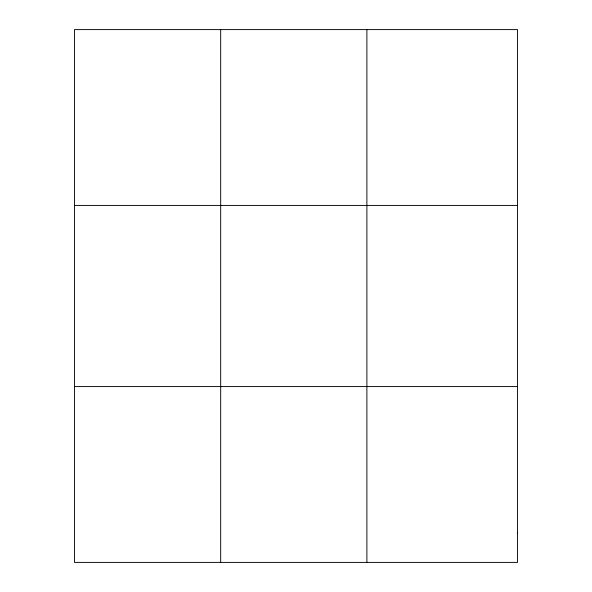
<?xml version="1.0" encoding="UTF-8"?>
<svg xmlns="http://www.w3.org/2000/svg" width="592" height="592" viewBox="0 0 592 592"><rect width="100%" height="100%" fill="white"/><g stroke="black" fill="none" stroke-linecap="round" stroke-linejoin="round"><path stroke-width="0.89" d="M220.675 562.4L220.675 29.6M366.892 562.4L366.892 29.6M74.451 205.424L517.549 205.424M74.451 386.576L517.549 386.576M517.549 533.096L517.549 562.4L74.451 562.4L74.451 29.6L517.549 29.6L517.549 533.096"/></g></svg>
